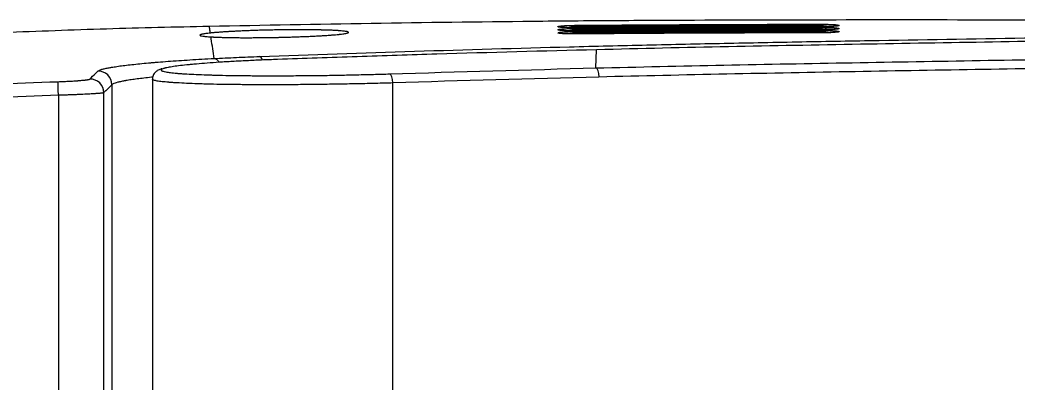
# Model space of a CAD drawing. Header units: millimetres. Extents: x -33000 to 294000, y 0 to 42408.
# Drawn here: x 19349 to 19459, y 17264.3 to 17304.4 of the extents above; entities that cross this region are included whole.
import ezdxf

# ---------------------------------------------------------------- set-up
doc = ezdxf.new("R2010")
doc.units = ezdxf.units.MM
doc.header["$LTSCALE"] = 50
doc.layers.add('arch', color=8, linetype='Continuous')

msp = doc.modelspace()

# ---------------------------------------------------------------- linework, layer by layer
at = {"layer": 'arch', "linetype": 'Continuous'}
for p, q in [((19412.51, 17299.07), (19412.58, 17301.08)), ((19363.59, 17297.84), (19363.59, 17262.13)), ((19358.23, 17261.7), (19358.23, 17296.35)), ((19359.13, 17297.23), (19359.13, 17262.58))]:
    msp.add_line(p, q, dxfattribs=at)
for centre, major_axis, ratio, start_param, end_param in [((19410.31, 17303.28), (-0.004, 0.5), 0.00722, 5.410489, 6.233224), ((19410.31, 17302.94), (-0.004, 0.5), 0.007221, 5.410489, 6.233224), ((19410.31, 17302.6), (-0.004, 0.5), 0.007222, 5.410489, 6.233224), ((19437.31, 17303.4), (-0.001, 0.5), 0.000961, 5.41052, 6.23323), ((19437.31, 17303.06), (-0.001, 0.5), 0.000959, 5.41052, 6.23323), ((19437.31, 17302.72), (-0.001, 0.5), 0.000956, 5.41052, 6.23323), ((19375.46, 17298.84), (-0.05, 1.5), 0.325788, 5.548218, 6.230342), ((19357.63, 17297.23), (-1.05, 1.07), 0.997304, 3.935721, 5.534739), ((19412.52, 17298.07), (-0.025, 1), 0.32589, 4.704201, 6.230337), ((19353.24, 17296.06), (-0.05, 1.5), 0.00001, 4.712414, 6.233299), ((19356.74, 17296.35), (-1.05, 1.07), 0.997302, 3.935293, 5.53518), ((19389.79, 17297.42), (-0.032, 0.999), 0.32583, 4.701943, 6.230343)]:
    msp.add_ellipse(centre, major_axis=major_axis, ratio=ratio, start_param=start_param, end_param=end_param, dxfattribs=at)
for points, knots in [([(19512.56, 17304.13), (19509.59, 17304.14), (19506.62, 17304.16), (19500.67, 17304.2), (19497.7, 17304.21), (19488.78, 17304.26), (19482.84, 17304.29), (19473.92, 17304.32), (19470.94, 17304.33), (19465, 17304.35), (19456.08, 17304.36), (19447.16, 17304.37), (19435.27, 17304.36), (19429.33, 17304.35), (19420.41, 17304.31), (19417.44, 17304.3), (19411.49, 17304.26), (19408.52, 17304.23), (19399.6, 17304.14), (19393.66, 17304.07), (19381.77, 17303.88), (19375.83, 17303.77), (19369.88, 17303.65)], [0, 0, 0, 0, 0.0625, 0.0625, 0.125, 0.125, 0.25, 0.25, 0.3125, 0.3125, 0.375, 0.5, 0.5, 0.625, 0.625, 0.6875, 0.6875, 0.75, 0.75, 0.875, 0.875, 1, 1, 1, 1]), ([(19369.88, 17303.65), (19366.1, 17303.57), (19362.32, 17303.48), (19356.64, 17303.31), (19354.75, 17303.24), (19350.97, 17303.11), (19349.08, 17303.04), (19345.3, 17302.88), (19343.41, 17302.79), (19339.63, 17302.61), (19335.86, 17302.41), (19332.08, 17302.17), (19328.3, 17301.92), (19326.42, 17301.79), (19324.53, 17301.64)], [0, 0, 0, 0, 0.25, 0.25, 0.375, 0.375, 0.5, 0.5, 0.625, 0.625, 0.75, 0.875, 0.875, 1, 1, 1, 1]), ([(19369.99, 17302.92), (19369.8, 17302.9), (19369.63, 17302.88), (19369.34, 17302.84), (19369.22, 17302.82), (19369.1, 17302.8), (19369.07, 17302.79), (19369.03, 17302.78), (19369.01, 17302.78), (19368.96, 17302.76), (19368.92, 17302.75), (19368.85, 17302.72), (19368.83, 17302.71), (19368.83, 17302.68), (19368.84, 17302.68), (19368.84, 17302.67), (19368.85, 17302.66), (19368.87, 17302.65), (19368.89, 17302.64), (19368.97, 17302.62), (19369.05, 17302.6), (19369.2, 17302.58), (19369.26, 17302.57), (19369.35, 17302.56), (19369.4, 17302.55), (19369.46, 17302.55), (19369.49, 17302.54), (19369.51, 17302.54), (19369.68, 17302.52), (19369.86, 17302.51), (19370.05, 17302.5)], [0, 0, 0, 0, 0.125, 0.125, 0.25, 0.25, 0.28125, 0.28125, 0.3125, 0.3125, 0.375, 0.375, 0.5, 0.5, 0.53125, 0.53125, 0.5625, 0.5625, 0.625, 0.625, 0.75, 0.75, 0.8125, 0.8125, 0.84375, 0.859375, 0.859375, 0.875, 0.875, 1, 1, 1, 1]), ([(19370.05, 17302.5), (19370.11, 17302.5), (19370.2, 17302.49), (19370.3, 17302.49), (19370.36, 17302.48), (19370.39, 17302.48), (19370.56, 17302.47), (19370.7, 17302.47), (19370.99, 17302.46), (19371.29, 17302.45), (19371.62, 17302.44), (19371.96, 17302.43), (19372.14, 17302.43), (19372.37, 17302.43), (19372.41, 17302.42), (19372.51, 17302.42), (19372.65, 17302.42), (19372.79, 17302.42), (19373.08, 17302.42), (19373.47, 17302.41), (19373.87, 17302.41), (19374.28, 17302.41), (19374.49, 17302.41), (19374.82, 17302.42), (19374.92, 17302.42), (19375.14, 17302.42), (19375.25, 17302.42), (19375.57, 17302.42), (19376.01, 17302.43), (19376.67, 17302.44), (19377.11, 17302.44), (19377.39, 17302.45), (19377.45, 17302.45), (19377.56, 17302.45), (19377.62, 17302.46), (19377.78, 17302.46), (19377.89, 17302.46), (19378.23, 17302.47), (19378.66, 17302.48), (19379.31, 17302.5), (19379.73, 17302.52), (19380.04, 17302.53), (19380.14, 17302.53), (19380.3, 17302.54), (19380.35, 17302.54), (19380.45, 17302.54), (19380.7, 17302.55), (19381.14, 17302.57), (19381.7, 17302.6), (19382.06, 17302.62), (19382.31, 17302.64), (19382.4, 17302.64), (19382.52, 17302.65), (19382.56, 17302.65), (19382.65, 17302.66), (19382.85, 17302.67), (19383.19, 17302.69), (19383.61, 17302.73), (19383.86, 17302.75), (19384.04, 17302.76), (19384.12, 17302.77), (19384.2, 17302.78), (19384.26, 17302.79), (19384.28, 17302.79), (19384.41, 17302.81), (19384.51, 17302.82), (19384.68, 17302.84), (19384.83, 17302.86), (19384.95, 17302.89), (19385.06, 17302.91), (19385.1, 17302.92), (19385.14, 17302.94), (19385.15, 17302.94), (19385.17, 17302.94), (19385.19, 17302.95), (19385.2, 17302.96), (19385.23, 17302.98), (19385.24, 17303), (19385.22, 17303.02), (19385.18, 17303.04), (19385.15, 17303.05), (19385.11, 17303.07), (19385.1, 17303.07), (19385.07, 17303.08), (19385.04, 17303.08), (19385, 17303.09), (19384.92, 17303.11), (19384.79, 17303.12), (19384.55, 17303.15), (19384.36, 17303.17), (19384.23, 17303.18), (19384.2, 17303.18), (19384.14, 17303.18), (19384.12, 17303.19), (19384.03, 17303.19), (19383.97, 17303.2), (19383.79, 17303.21), (19383.54, 17303.22), (19383.11, 17303.24), (19382.8, 17303.25), (19382.56, 17303.26), (19382.47, 17303.26), (19382.35, 17303.26), (19382.3, 17303.26), (19382.22, 17303.26), (19382, 17303.27), (19381.6, 17303.28), (19381.03, 17303.28), (19380.64, 17303.29), (19380.33, 17303.29), (19380.23, 17303.29), (19380.08, 17303.29), (19380.02, 17303.29), (19379.92, 17303.29), (19379.87, 17303.29), (19379.61, 17303.29), (19379.39, 17303.29), (19378.97, 17303.29), (19378.54, 17303.29), (19378.1, 17303.28), (19377.77, 17303.28), (19377.6, 17303.27), (19377.43, 17303.27), (19377.32, 17303.27), (19377.27, 17303.27), (19376.99, 17303.26), (19376.76, 17303.26), (19376.32, 17303.25), (19375.88, 17303.24), (19375.45, 17303.23), (19375.12, 17303.22), (19375.02, 17303.21), (19374.8, 17303.21), (19374.69, 17303.2), (19374.37, 17303.19), (19374.16, 17303.18), (19373.75, 17303.17), (19373.35, 17303.15), (19372.96, 17303.13), (19372.59, 17303.11), (19372.4, 17303.1), (19372.18, 17303.09), (19372.13, 17303.09), (19372.04, 17303.08), (19371.91, 17303.07), (19371.78, 17303.07), (19371.53, 17303.05), (19371.2, 17303.03), (19370.76, 17302.99), (19370.49, 17302.97), (19370.32, 17302.96), (19370.29, 17302.95), (19370.23, 17302.95), (19370.2, 17302.94), (19370.11, 17302.94), (19370.05, 17302.93), (19369.99, 17302.92)], [0, 0, 0, 0, 0.007813, 0.011719, 0.011719, 0.015625, 0.015625, 0.03125, 0.03125, 0.046875, 0.0625, 0.0625, 0.078125, 0.078125, 0.082031, 0.082031, 0.085938, 0.09375, 0.09375, 0.109375, 0.125, 0.125, 0.140625, 0.140625, 0.148438, 0.148438, 0.15625, 0.15625, 0.171875, 0.1875, 0.203125, 0.203125, 0.207031, 0.207031, 0.210938, 0.210938, 0.21875, 0.21875, 0.234375, 0.25, 0.265625, 0.265625, 0.273438, 0.273438, 0.277344, 0.277344, 0.28125, 0.296875, 0.3125, 0.328125, 0.328125, 0.335938, 0.335938, 0.339844, 0.339844, 0.34375, 0.359375, 0.375, 0.390625, 0.390625, 0.398438, 0.402344, 0.402344, 0.40625, 0.40625, 0.421875, 0.421875, 0.4375, 0.453125, 0.453125, 0.46875, 0.46875, 0.472656, 0.472656, 0.476563, 0.484375, 0.484375, 0.5, 0.515625, 0.515625, 0.53125, 0.53125, 0.535156, 0.535156, 0.539063, 0.546875, 0.546875, 0.5625, 0.578125, 0.59375, 0.59375, 0.597656, 0.597656, 0.601563, 0.601563, 0.609375, 0.609375, 0.625, 0.640625, 0.65625, 0.65625, 0.664063, 0.664063, 0.667969, 0.667969, 0.671875, 0.6875, 0.703125, 0.71875, 0.71875, 0.726563, 0.726563, 0.730469, 0.730469, 0.734375, 0.734375, 0.75, 0.75, 0.765625, 0.78125, 0.78125, 0.789063, 0.792969, 0.792969, 0.796875, 0.796875, 0.8125, 0.8125, 0.828125, 0.84375, 0.84375, 0.851563, 0.851563, 0.859375, 0.859375, 0.875, 0.875, 0.890625, 0.90625, 0.90625, 0.921875, 0.921875, 0.925781, 0.925781, 0.929688, 0.9375, 0.9375, 0.953125, 0.96875, 0.984375, 0.984375, 0.988281, 0.988281, 0.992187, 0.992187, 1, 1, 1, 1]), ([(19375.43, 17300.34), (19386.81, 17300.75), (19398.19, 17301.11), (19412.43, 17301.48), (19415.27, 17301.55), (19420.97, 17301.68), (19426.66, 17301.8), (19432.35, 17301.91), (19438.05, 17302.02), (19440.89, 17302.07), (19449.43, 17302.22), (19455.13, 17302.31), (19466.51, 17302.49), (19472.21, 17302.57), (19483.6, 17302.73), (19489.29, 17302.8), (19497.83, 17302.9), (19500.68, 17302.93), (19506.37, 17302.99), (19509.22, 17303.02), (19512.07, 17303.05)], [0, 0, 0, 0, 0.25, 0.25, 0.3125, 0.3125, 0.375, 0.4375, 0.4375, 0.5, 0.5, 0.625, 0.625, 0.75, 0.75, 0.875, 0.875, 0.9375, 0.9375, 1, 1, 1, 1]), ([(19410.31, 17303.51), (19410.23, 17303.5), (19410.15, 17303.5), (19410, 17303.5), (19409.92, 17303.5), (19409.83, 17303.51), (19409.81, 17303.51), (19409.77, 17303.51), (19409.76, 17303.51), (19409.7, 17303.51), (19409.66, 17303.51), (19409.56, 17303.51), (19409.49, 17303.51), (19409.39, 17303.51), (19409.36, 17303.51), (19409.32, 17303.51), (19409.3, 17303.52), (19409.27, 17303.52), (19409.25, 17303.52), (19409.18, 17303.52), (19409.12, 17303.52), (19409.02, 17303.53), (19408.97, 17303.53), (19408.9, 17303.53), (19408.87, 17303.53), (19408.83, 17303.54), (19408.81, 17303.54), (19408.75, 17303.54), (19408.71, 17303.55), (19408.64, 17303.55), (19408.6, 17303.56), (19408.51, 17303.56), (19408.46, 17303.57), (19408.41, 17303.58), (19408.4, 17303.58), (19408.39, 17303.59), (19408.38, 17303.59), (19408.36, 17303.59), (19408.35, 17303.6), (19408.32, 17303.61), (19408.31, 17303.62), (19408.31, 17303.63), (19408.31, 17303.63), (19408.31, 17303.63), (19408.32, 17303.64), (19408.33, 17303.64), (19408.36, 17303.66), (19408.39, 17303.66), (19408.45, 17303.67), (19408.47, 17303.68), (19408.51, 17303.68), (19408.52, 17303.69), (19408.55, 17303.69), (19408.56, 17303.69), (19408.64, 17303.7), (19408.71, 17303.71), (19408.83, 17303.72), (19408.88, 17303.72), (19408.95, 17303.73), (19408.97, 17303.73), (19409.02, 17303.73), (19409.05, 17303.74), (19409.13, 17303.74), (19409.18, 17303.74), (19409.3, 17303.75), (19409.36, 17303.75), (19409.46, 17303.76), (19409.49, 17303.76), (19409.56, 17303.76), (19409.6, 17303.76), (19409.7, 17303.77), (19409.77, 17303.77), (19409.88, 17303.77), (19409.92, 17303.77), (19409.98, 17303.77), (19410, 17303.77), (19410.03, 17303.77), (19410.05, 17303.77), (19410.15, 17303.78), (19410.23, 17303.78), (19410.31, 17303.78)], [0, 0, 0, 0, 0.03125, 0.03125, 0.0625, 0.0625, 0.070313, 0.070313, 0.078125, 0.078125, 0.09375, 0.09375, 0.125, 0.125, 0.140625, 0.140625, 0.148438, 0.148438, 0.15625, 0.15625, 0.1875, 0.1875, 0.21875, 0.21875, 0.234375, 0.234375, 0.25, 0.25, 0.28125, 0.28125, 0.3125, 0.3125, 0.375, 0.375, 0.390625, 0.390625, 0.40625, 0.40625, 0.4375, 0.4375, 0.5, 0.5, 0.515625, 0.515625, 0.53125, 0.5625, 0.5625, 0.625, 0.625, 0.65625, 0.65625, 0.671875, 0.671875, 0.6875, 0.6875, 0.75, 0.75, 0.78125, 0.78125, 0.796875, 0.796875, 0.8125, 0.8125, 0.84375, 0.84375, 0.875, 0.875, 0.890625, 0.890625, 0.90625, 0.90625, 0.9375, 0.9375, 0.953125, 0.953125, 0.960937, 0.960937, 0.96875, 0.96875, 1, 1, 1, 1]), ([(19410.31, 17303.16), (19410.23, 17303.16), (19410.15, 17303.16), (19410, 17303.16), (19409.92, 17303.16), (19409.83, 17303.16), (19409.81, 17303.16), (19409.77, 17303.16), (19409.76, 17303.17), (19409.7, 17303.17), (19409.66, 17303.17), (19409.56, 17303.17), (19409.49, 17303.17), (19409.39, 17303.17), (19409.36, 17303.17), (19409.32, 17303.17), (19409.3, 17303.17), (19409.27, 17303.18), (19409.25, 17303.18), (19409.18, 17303.18), (19409.12, 17303.18), (19409.02, 17303.19), (19408.97, 17303.19), (19408.9, 17303.19), (19408.87, 17303.19), (19408.83, 17303.2), (19408.81, 17303.2), (19408.75, 17303.2), (19408.71, 17303.2), (19408.64, 17303.21), (19408.6, 17303.21), (19408.51, 17303.22), (19408.46, 17303.23), (19408.41, 17303.24), (19408.4, 17303.24), (19408.39, 17303.25), (19408.38, 17303.25), (19408.36, 17303.25), (19408.35, 17303.26), (19408.32, 17303.27), (19408.31, 17303.28), (19408.31, 17303.29), (19408.31, 17303.29), (19408.31, 17303.29), (19408.32, 17303.3), (19408.33, 17303.3), (19408.36, 17303.31), (19408.39, 17303.32), (19408.45, 17303.33), (19408.47, 17303.34), (19408.51, 17303.34), (19408.52, 17303.35), (19408.55, 17303.35), (19408.56, 17303.35), (19408.64, 17303.36), (19408.71, 17303.37), (19408.83, 17303.38), (19408.88, 17303.38), (19408.95, 17303.39), (19408.97, 17303.39), (19409.02, 17303.39), (19409.05, 17303.4), (19409.13, 17303.4), (19409.18, 17303.4), (19409.3, 17303.41), (19409.36, 17303.41), (19409.46, 17303.42), (19409.49, 17303.42), (19409.56, 17303.42), (19409.6, 17303.42), (19409.7, 17303.43), (19409.77, 17303.43), (19409.88, 17303.43), (19409.92, 17303.43), (19409.98, 17303.43), (19410, 17303.43), (19410.03, 17303.43), (19410.05, 17303.43), (19410.15, 17303.44), (19410.23, 17303.44), (19410.31, 17303.44)], [0, 0, 0, 0, 0.03125, 0.03125, 0.0625, 0.0625, 0.070313, 0.070313, 0.078125, 0.078125, 0.09375, 0.09375, 0.125, 0.125, 0.140625, 0.140625, 0.148438, 0.148438, 0.15625, 0.15625, 0.1875, 0.1875, 0.21875, 0.21875, 0.234375, 0.234375, 0.25, 0.25, 0.28125, 0.28125, 0.3125, 0.3125, 0.375, 0.375, 0.390625, 0.390625, 0.40625, 0.40625, 0.4375, 0.4375, 0.5, 0.5, 0.515625, 0.515625, 0.53125, 0.5625, 0.5625, 0.625, 0.625, 0.65625, 0.65625, 0.671875, 0.671875, 0.6875, 0.6875, 0.75, 0.75, 0.78125, 0.78125, 0.796875, 0.796875, 0.8125, 0.8125, 0.84375, 0.84375, 0.875, 0.875, 0.890625, 0.890625, 0.90625, 0.90625, 0.9375, 0.9375, 0.953125, 0.953125, 0.960937, 0.960937, 0.96875, 0.96875, 1, 1, 1, 1]), ([(19410.31, 17302.82), (19410.23, 17302.82), (19410.15, 17302.82), (19410, 17302.82), (19409.92, 17302.82), (19409.83, 17302.82), (19409.81, 17302.82), (19409.77, 17302.82), (19409.76, 17302.82), (19409.7, 17302.83), (19409.66, 17302.83), (19409.56, 17302.83), (19409.49, 17302.83), (19409.39, 17302.83), (19409.36, 17302.83), (19409.32, 17302.83), (19409.3, 17302.83), (19409.27, 17302.83), (19409.25, 17302.84), (19409.18, 17302.84), (19409.12, 17302.84), (19409.02, 17302.84), (19408.97, 17302.85), (19408.9, 17302.85), (19408.87, 17302.85), (19408.83, 17302.86), (19408.81, 17302.86), (19408.75, 17302.86), (19408.71, 17302.86), (19408.64, 17302.87), (19408.6, 17302.87), (19408.51, 17302.88), (19408.46, 17302.89), (19408.41, 17302.9), (19408.4, 17302.9), (19408.39, 17302.9), (19408.38, 17302.91), (19408.36, 17302.91), (19408.35, 17302.92), (19408.32, 17302.93), (19408.31, 17302.93), (19408.31, 17302.94), (19408.31, 17302.95), (19408.31, 17302.95), (19408.32, 17302.96), (19408.33, 17302.96), (19408.36, 17302.97), (19408.39, 17302.98), (19408.45, 17302.99), (19408.47, 17303), (19408.51, 17303), (19408.52, 17303.01), (19408.55, 17303.01), (19408.56, 17303.01), (19408.64, 17303.02), (19408.71, 17303.03), (19408.83, 17303.04), (19408.88, 17303.04), (19408.95, 17303.05), (19408.97, 17303.05), (19409.02, 17303.05), (19409.05, 17303.05), (19409.13, 17303.06), (19409.18, 17303.06), (19409.3, 17303.07), (19409.36, 17303.07), (19409.46, 17303.08), (19409.49, 17303.08), (19409.56, 17303.08), (19409.6, 17303.08), (19409.7, 17303.08), (19409.77, 17303.09), (19409.88, 17303.09), (19409.92, 17303.09), (19409.98, 17303.09), (19410, 17303.09), (19410.03, 17303.09), (19410.05, 17303.09), (19410.15, 17303.09), (19410.23, 17303.1), (19410.31, 17303.1)], [0, 0, 0, 0, 0.03125, 0.03125, 0.0625, 0.0625, 0.070313, 0.070313, 0.078125, 0.078125, 0.09375, 0.09375, 0.125, 0.125, 0.140625, 0.140625, 0.148438, 0.148438, 0.15625, 0.15625, 0.1875, 0.1875, 0.21875, 0.21875, 0.234375, 0.234375, 0.25, 0.25, 0.28125, 0.28125, 0.3125, 0.3125, 0.375, 0.375, 0.390625, 0.390625, 0.40625, 0.40625, 0.4375, 0.4375, 0.5, 0.5, 0.515625, 0.515625, 0.53125, 0.5625, 0.5625, 0.625, 0.625, 0.65625, 0.65625, 0.671875, 0.671875, 0.6875, 0.6875, 0.75, 0.75, 0.78125, 0.78125, 0.796875, 0.796875, 0.8125, 0.8125, 0.84375, 0.84375, 0.875, 0.875, 0.890625, 0.890625, 0.90625, 0.90625, 0.9375, 0.9375, 0.953125, 0.953125, 0.960938, 0.960938, 0.96875, 0.96875, 1, 1, 1, 1]), ([(19410.31, 17303.51), (19410.28, 17303.51), (19410.07, 17303.5), (19409.68, 17303.51), (19409.18, 17303.52), (19408.77, 17303.54), (19408.55, 17303.56), (19408.5, 17303.58), (19408.5, 17303.58)], [0, 0, 0, 0, 0.028653, 0.211251, 0.398903, 0.619265, 0.875039, 1, 1, 1, 1]), ([(19410.31, 17303.17), (19410.28, 17303.17), (19410.07, 17303.16), (19409.68, 17303.17), (19409.18, 17303.18), (19408.77, 17303.2), (19408.55, 17303.22), (19408.5, 17303.23), (19408.5, 17303.23)], [0, 0, 0, 0, 0.028653, 0.211249, 0.3989, 0.619258, 0.87503, 1, 1, 1, 1]), ([(19410.31, 17303.6), (19410.25, 17303.6), (19410.18, 17303.6), (19410.09, 17303.59), (19410.06, 17303.59), (19409.99, 17303.59), (19409.96, 17303.58), (19409.87, 17303.58), (19409.82, 17303.57), (19409.75, 17303.56), (19409.74, 17303.56), (19409.71, 17303.55), (19409.7, 17303.55), (19409.66, 17303.55), (19409.63, 17303.54), (19409.57, 17303.53), (19409.52, 17303.52), (19409.49, 17303.51)], [0, 0, 0, 0, 0.205276, 0.205276, 0.307913, 0.307913, 0.410551, 0.410551, 0.615827, 0.615827, 0.667146, 0.667146, 0.718465, 0.718465, 0.821103, 0.821103, 1, 1, 1, 1]), ([(19410.31, 17303.26), (19410.25, 17303.26), (19410.18, 17303.26), (19410.09, 17303.25), (19410.06, 17303.25), (19409.99, 17303.25), (19409.96, 17303.24), (19409.87, 17303.23), (19409.82, 17303.23), (19409.75, 17303.22), (19409.74, 17303.22), (19409.71, 17303.21), (19409.7, 17303.21), (19409.66, 17303.21), (19409.63, 17303.2), (19409.57, 17303.19), (19409.52, 17303.18), (19409.49, 17303.17)], [0, 0, 0, 0, 0.205276, 0.205276, 0.307914, 0.307914, 0.410552, 0.410552, 0.615828, 0.615828, 0.667147, 0.667147, 0.718466, 0.718466, 0.821104, 0.821104, 1, 1, 1, 1]), ([(19410.31, 17302.92), (19410.25, 17302.92), (19410.18, 17302.92), (19410.09, 17302.91), (19410.06, 17302.91), (19409.99, 17302.9), (19409.96, 17302.9), (19409.87, 17302.89), (19409.82, 17302.89), (19409.75, 17302.88), (19409.74, 17302.88), (19409.71, 17302.87), (19409.7, 17302.87), (19409.66, 17302.87), (19409.63, 17302.86), (19409.57, 17302.85), (19409.52, 17302.84), (19409.49, 17302.83)], [0, 0, 0, 0, 0.205276, 0.205276, 0.307913, 0.307913, 0.410551, 0.410551, 0.615827, 0.615827, 0.667145, 0.667145, 0.718464, 0.718464, 0.821102, 0.821102, 1, 1, 1, 1]), ([(19410.31, 17303.78), (19412.56, 17303.8), (19414.81, 17303.81), (19419.31, 17303.84), (19421.56, 17303.85), (19428.31, 17303.88), (19432.81, 17303.89), (19437.31, 17303.9)], [0, 0, 0, 0, 0.25, 0.25, 0.5, 0.5, 1, 1, 1, 1]), ([(19437.31, 17303.72), (19432.81, 17303.71), (19426.06, 17303.7), (19419.31, 17303.66), (19414.81, 17303.64), (19412.56, 17303.62), (19410.31, 17303.6)], [0, 0, 0, 0, 0.5, 0.75, 0.75, 1, 1, 1, 1]), ([(19437.31, 17303.63), (19432.81, 17303.62), (19428.31, 17303.61), (19421.56, 17303.58), (19419.31, 17303.57), (19414.81, 17303.54), (19412.56, 17303.52), (19410.31, 17303.51)], [0, 0, 0, 0, 0.5, 0.5, 0.75, 0.75, 1, 1, 1, 1]), ([(19410.31, 17303.44), (19412.56, 17303.46), (19414.81, 17303.47), (19419.31, 17303.5), (19421.56, 17303.51), (19428.31, 17303.54), (19432.81, 17303.55), (19437.31, 17303.56)], [0, 0, 0, 0, 0.25, 0.25, 0.5, 0.5, 1, 1, 1, 1]), ([(19437.31, 17303.38), (19432.81, 17303.37), (19426.06, 17303.36), (19419.31, 17303.32), (19414.81, 17303.3), (19412.56, 17303.28), (19410.31, 17303.26)], [0, 0, 0, 0, 0.5, 0.75, 0.75, 1, 1, 1, 1]), ([(19437.31, 17303.28), (19432.81, 17303.28), (19428.31, 17303.27), (19421.56, 17303.24), (19419.31, 17303.23), (19414.81, 17303.2), (19412.56, 17303.18), (19410.31, 17303.16)], [0, 0, 0, 0, 0.5, 0.5, 0.75, 0.75, 1, 1, 1, 1]), ([(19410.31, 17303.1), (19412.56, 17303.12), (19414.81, 17303.13), (19419.31, 17303.16), (19421.56, 17303.17), (19428.31, 17303.2), (19432.81, 17303.21), (19437.31, 17303.22)], [0, 0, 0, 0, 0.25, 0.25, 0.5, 0.5, 1, 1, 1, 1]), ([(19437.31, 17303.04), (19432.81, 17303.03), (19426.06, 17303.02), (19419.31, 17302.98), (19414.81, 17302.95), (19412.56, 17302.94), (19410.31, 17302.92)], [0, 0, 0, 0, 0.5, 0.75, 0.75, 1, 1, 1, 1]), ([(19437.31, 17302.94), (19432.81, 17302.94), (19428.31, 17302.93), (19421.56, 17302.9), (19419.31, 17302.89), (19414.81, 17302.86), (19412.56, 17302.84), (19410.31, 17302.82)], [0, 0, 0, 0, 0.5, 0.5, 0.75, 0.75, 1, 1, 1, 1]), ([(19439.12, 17303.71), (19439.12, 17303.71), (19439.12, 17303.71), (19439.05, 17303.7), (19438.83, 17303.67), (19438.4, 17303.65), (19437.87, 17303.63), (19437.44, 17303.62), (19437.21, 17303.63), (19437.16, 17303.63)], [0, 0, 0, 0, 0.017674, 0.141331, 0.361877, 0.589204, 0.781758, 0.94776, 1, 1, 1, 1]), ([(19439.12, 17303.37), (19439.12, 17303.37), (19439.12, 17303.37), (19439.05, 17303.36), (19438.83, 17303.33), (19438.4, 17303.31), (19437.87, 17303.29), (19437.44, 17303.28), (19437.21, 17303.29), (19437.16, 17303.29)], [0, 0, 0, 0, 0.017247, 0.140957, 0.3616, 0.589026, 0.781663, 0.947737, 1, 1, 1, 1]), ([(19439.12, 17303.03), (19439.12, 17303.03), (19439.12, 17303.03), (19439.05, 17303.02), (19438.83, 17302.99), (19438.4, 17302.97), (19437.87, 17302.95), (19437.44, 17302.94), (19437.21, 17302.95), (19437.16, 17302.95)], [0, 0, 0, 0, 0.017518, 0.141195, 0.361776, 0.589139, 0.781723, 0.947752, 1, 1, 1, 1]), ([(19437.31, 17303.9), (19437.39, 17303.9), (19437.47, 17303.9), (19437.62, 17303.9), (19437.7, 17303.9), (19437.79, 17303.89), (19437.81, 17303.89), (19437.85, 17303.89), (19437.86, 17303.89), (19437.92, 17303.89), (19437.95, 17303.89), (19438.06, 17303.89), (19438.13, 17303.89), (19438.22, 17303.88), (19438.26, 17303.88), (19438.3, 17303.88), (19438.32, 17303.88), (19438.35, 17303.88), (19438.36, 17303.88), (19438.44, 17303.88), (19438.49, 17303.87), (19438.6, 17303.87), (19438.65, 17303.86), (19438.72, 17303.86), (19438.75, 17303.86), (19438.79, 17303.86), (19438.81, 17303.85), (19438.82, 17303.85), (19438.87, 17303.85), (19438.91, 17303.85), (19438.98, 17303.84), (19439.01, 17303.84), (19439.1, 17303.82), (19439.15, 17303.82), (19439.2, 17303.81), (19439.21, 17303.81), (19439.23, 17303.8), (19439.24, 17303.8), (19439.26, 17303.79), (19439.27, 17303.79), (19439.3, 17303.78), (19439.31, 17303.77), (19439.31, 17303.76), (19439.31, 17303.76), (19439.31, 17303.76), (19439.31, 17303.75), (19439.3, 17303.75), (19439.29, 17303.74), (19439.26, 17303.73), (19439.23, 17303.73), (19439.18, 17303.71), (19439.15, 17303.71), (19439.12, 17303.7), (19439.1, 17303.7), (19439.07, 17303.7), (19439.06, 17303.7), (19438.98, 17303.69), (19438.91, 17303.68), (19438.79, 17303.67), (19438.75, 17303.67), (19438.67, 17303.66), (19438.65, 17303.66), (19438.6, 17303.66), (19438.57, 17303.66), (19438.49, 17303.65), (19438.44, 17303.65), (19438.32, 17303.65), (19438.26, 17303.64), (19438.18, 17303.64), (19438.16, 17303.64), (19438.13, 17303.64), (19438.11, 17303.64), (19438.06, 17303.64), (19438.03, 17303.64), (19437.92, 17303.63), (19437.85, 17303.63), (19437.74, 17303.63), (19437.7, 17303.63), (19437.64, 17303.63), (19437.62, 17303.63), (19437.59, 17303.63), (19437.57, 17303.63), (19437.47, 17303.63), (19437.39, 17303.63), (19437.31, 17303.63)], [0, 0, 0, 0, 0.03125, 0.03125, 0.0625, 0.0625, 0.070313, 0.070313, 0.078125, 0.078125, 0.09375, 0.09375, 0.125, 0.125, 0.140625, 0.140625, 0.148438, 0.148438, 0.15625, 0.15625, 0.1875, 0.1875, 0.21875, 0.21875, 0.234375, 0.242188, 0.242188, 0.25, 0.25, 0.28125, 0.28125, 0.3125, 0.3125, 0.375, 0.375, 0.390625, 0.390625, 0.40625, 0.40625, 0.4375, 0.4375, 0.5, 0.5, 0.515625, 0.515625, 0.53125, 0.53125, 0.5625, 0.5625, 0.625, 0.625, 0.65625, 0.65625, 0.671875, 0.671875, 0.6875, 0.6875, 0.75, 0.75, 0.78125, 0.78125, 0.796875, 0.796875, 0.8125, 0.8125, 0.84375, 0.84375, 0.875, 0.875, 0.882813, 0.882813, 0.890625, 0.890625, 0.90625, 0.90625, 0.9375, 0.9375, 0.953125, 0.953125, 0.960938, 0.960938, 0.96875, 0.96875, 1, 1, 1, 1]), ([(19438.15, 17303.64), (19438.13, 17303.65), (19438.11, 17303.65), (19438.07, 17303.66), (19438.04, 17303.66), (19437.97, 17303.67), (19437.92, 17303.68), (19437.84, 17303.69), (19437.81, 17303.7), (19437.77, 17303.7), (19437.75, 17303.7), (19437.72, 17303.7), (19437.71, 17303.7), (19437.63, 17303.71), (19437.57, 17303.71), (19437.47, 17303.72), (19437.44, 17303.72), (19437.39, 17303.72), (19437.38, 17303.72), (19437.35, 17303.72), (19437.33, 17303.72), (19437.31, 17303.72)], [0, 0, 0, 0, 0.088793, 0.088793, 0.190038, 0.190038, 0.392529, 0.392529, 0.493774, 0.493774, 0.544396, 0.544396, 0.595019, 0.595019, 0.79751, 0.79751, 0.898755, 0.898755, 0.949377, 0.949377, 1, 1, 1, 1]), ([(19437.31, 17303.56), (19437.39, 17303.56), (19437.47, 17303.56), (19437.62, 17303.56), (19437.7, 17303.56), (19437.79, 17303.55), (19437.81, 17303.55), (19437.85, 17303.55), (19437.86, 17303.55), (19437.92, 17303.55), (19437.95, 17303.55), (19438.06, 17303.55), (19438.13, 17303.55), (19438.22, 17303.54), (19438.26, 17303.54), (19438.3, 17303.54), (19438.32, 17303.54), (19438.35, 17303.54), (19438.36, 17303.54), (19438.44, 17303.54), (19438.49, 17303.53), (19438.6, 17303.53), (19438.65, 17303.52), (19438.72, 17303.52), (19438.75, 17303.52), (19438.79, 17303.51), (19438.81, 17303.51), (19438.82, 17303.51), (19438.87, 17303.51), (19438.91, 17303.5), (19438.98, 17303.5), (19439.01, 17303.49), (19439.1, 17303.48), (19439.15, 17303.48), (19439.2, 17303.47), (19439.21, 17303.47), (19439.23, 17303.46), (19439.24, 17303.46), (19439.26, 17303.45), (19439.27, 17303.45), (19439.3, 17303.44), (19439.31, 17303.43), (19439.31, 17303.42), (19439.31, 17303.42), (19439.31, 17303.42), (19439.31, 17303.41), (19439.3, 17303.41), (19439.29, 17303.4), (19439.26, 17303.39), (19439.23, 17303.38), (19439.18, 17303.37), (19439.15, 17303.37), (19439.12, 17303.36), (19439.1, 17303.36), (19439.07, 17303.36), (19439.06, 17303.36), (19438.98, 17303.35), (19438.91, 17303.34), (19438.79, 17303.33), (19438.75, 17303.33), (19438.67, 17303.32), (19438.65, 17303.32), (19438.6, 17303.32), (19438.57, 17303.32), (19438.49, 17303.31), (19438.44, 17303.31), (19438.32, 17303.3), (19438.26, 17303.3), (19438.18, 17303.3), (19438.16, 17303.3), (19438.13, 17303.3), (19438.11, 17303.3), (19438.06, 17303.3), (19438.03, 17303.29), (19437.92, 17303.29), (19437.85, 17303.29), (19437.74, 17303.29), (19437.7, 17303.29), (19437.64, 17303.29), (19437.62, 17303.29), (19437.59, 17303.29), (19437.57, 17303.29), (19437.47, 17303.29), (19437.39, 17303.28), (19437.31, 17303.28)], [0, 0, 0, 0, 0.03125, 0.03125, 0.0625, 0.0625, 0.070313, 0.070313, 0.078125, 0.078125, 0.09375, 0.09375, 0.125, 0.125, 0.140625, 0.140625, 0.148438, 0.148438, 0.15625, 0.15625, 0.1875, 0.1875, 0.21875, 0.21875, 0.234375, 0.242188, 0.242188, 0.25, 0.25, 0.28125, 0.28125, 0.3125, 0.3125, 0.375, 0.375, 0.390625, 0.390625, 0.40625, 0.40625, 0.4375, 0.4375, 0.5, 0.5, 0.515625, 0.515625, 0.53125, 0.53125, 0.5625, 0.5625, 0.625, 0.625, 0.65625, 0.65625, 0.671875, 0.671875, 0.6875, 0.6875, 0.75, 0.75, 0.78125, 0.78125, 0.796875, 0.796875, 0.8125, 0.8125, 0.84375, 0.84375, 0.875, 0.875, 0.882813, 0.882813, 0.890625, 0.890625, 0.90625, 0.90625, 0.9375, 0.9375, 0.953125, 0.953125, 0.960938, 0.960938, 0.96875, 0.96875, 1, 1, 1, 1]), ([(19438.15, 17303.3), (19438.13, 17303.31), (19438.11, 17303.31), (19438.07, 17303.32), (19438.04, 17303.32), (19437.97, 17303.33), (19437.92, 17303.34), (19437.84, 17303.35), (19437.81, 17303.35), (19437.77, 17303.36), (19437.75, 17303.36), (19437.72, 17303.36), (19437.71, 17303.36), (19437.63, 17303.37), (19437.57, 17303.37), (19437.47, 17303.38), (19437.44, 17303.38), (19437.39, 17303.38), (19437.38, 17303.38), (19437.35, 17303.38), (19437.33, 17303.38), (19437.31, 17303.38)], [0, 0, 0, 0, 0.088792, 0.088792, 0.190037, 0.190037, 0.392528, 0.392528, 0.493773, 0.493773, 0.544396, 0.544396, 0.595019, 0.595019, 0.797509, 0.797509, 0.898755, 0.898755, 0.949377, 0.949377, 1, 1, 1, 1]), ([(19437.31, 17303.22), (19437.39, 17303.22), (19437.47, 17303.22), (19437.62, 17303.22), (19437.7, 17303.21), (19437.79, 17303.21), (19437.81, 17303.21), (19437.85, 17303.21), (19437.86, 17303.21), (19437.92, 17303.21), (19437.95, 17303.21), (19438.06, 17303.21), (19438.13, 17303.21), (19438.22, 17303.2), (19438.26, 17303.2), (19438.3, 17303.2), (19438.32, 17303.2), (19438.35, 17303.2), (19438.36, 17303.2), (19438.44, 17303.19), (19438.49, 17303.19), (19438.6, 17303.19), (19438.65, 17303.18), (19438.72, 17303.18), (19438.75, 17303.18), (19438.79, 17303.17), (19438.81, 17303.17), (19438.82, 17303.17), (19438.87, 17303.17), (19438.91, 17303.16), (19438.98, 17303.16), (19439.01, 17303.15), (19439.1, 17303.14), (19439.15, 17303.14), (19439.2, 17303.13), (19439.21, 17303.12), (19439.23, 17303.12), (19439.24, 17303.12), (19439.26, 17303.11), (19439.27, 17303.11), (19439.3, 17303.1), (19439.31, 17303.09), (19439.31, 17303.08), (19439.31, 17303.08), (19439.31, 17303.07), (19439.31, 17303.07), (19439.3, 17303.07), (19439.29, 17303.06), (19439.26, 17303.05), (19439.23, 17303.04), (19439.18, 17303.03), (19439.15, 17303.03), (19439.12, 17303.02), (19439.1, 17303.02), (19439.07, 17303.02), (19439.06, 17303.02), (19438.98, 17303.01), (19438.91, 17303), (19438.79, 17302.99), (19438.75, 17302.99), (19438.67, 17302.98), (19438.65, 17302.98), (19438.6, 17302.98), (19438.57, 17302.98), (19438.49, 17302.97), (19438.44, 17302.97), (19438.32, 17302.96), (19438.26, 17302.96), (19438.18, 17302.96), (19438.16, 17302.96), (19438.13, 17302.96), (19438.11, 17302.96), (19438.06, 17302.95), (19438.03, 17302.95), (19437.92, 17302.95), (19437.85, 17302.95), (19437.74, 17302.95), (19437.7, 17302.95), (19437.64, 17302.95), (19437.62, 17302.95), (19437.59, 17302.95), (19437.57, 17302.95), (19437.47, 17302.94), (19437.39, 17302.94), (19437.31, 17302.94)], [0, 0, 0, 0, 0.03125, 0.03125, 0.0625, 0.0625, 0.070313, 0.070313, 0.078125, 0.078125, 0.09375, 0.09375, 0.125, 0.125, 0.140625, 0.140625, 0.148437, 0.148437, 0.15625, 0.15625, 0.1875, 0.1875, 0.21875, 0.21875, 0.234375, 0.242187, 0.242187, 0.25, 0.25, 0.28125, 0.28125, 0.3125, 0.3125, 0.375, 0.375, 0.390625, 0.390625, 0.40625, 0.40625, 0.4375, 0.4375, 0.5, 0.5, 0.515625, 0.515625, 0.53125, 0.53125, 0.5625, 0.5625, 0.625, 0.625, 0.65625, 0.65625, 0.671875, 0.671875, 0.6875, 0.6875, 0.75, 0.75, 0.78125, 0.78125, 0.796875, 0.796875, 0.8125, 0.8125, 0.84375, 0.84375, 0.875, 0.875, 0.882812, 0.882812, 0.890625, 0.890625, 0.90625, 0.90625, 0.9375, 0.9375, 0.953125, 0.953125, 0.960937, 0.960937, 0.96875, 0.96875, 1, 1, 1, 1]), ([(19438.15, 17302.96), (19438.13, 17302.97), (19438.11, 17302.97), (19438.07, 17302.98), (19438.04, 17302.98), (19437.97, 17302.99), (19437.92, 17303), (19437.84, 17303.01), (19437.81, 17303.01), (19437.77, 17303.02), (19437.75, 17303.02), (19437.72, 17303.02), (19437.71, 17303.02), (19437.63, 17303.03), (19437.57, 17303.03), (19437.47, 17303.04), (19437.44, 17303.04), (19437.39, 17303.04), (19437.38, 17303.04), (19437.35, 17303.04), (19437.33, 17303.04), (19437.31, 17303.04)], [0, 0, 0, 0, 0.088793, 0.088793, 0.190038, 0.190038, 0.392529, 0.392529, 0.493774, 0.493774, 0.544397, 0.544397, 0.595019, 0.595019, 0.79751, 0.79751, 0.898755, 0.898755, 0.949377, 0.949377, 1, 1, 1, 1]), ([(19410.31, 17302.83), (19410.28, 17302.82), (19410.07, 17302.82), (19409.68, 17302.82), (19409.18, 17302.84), (19408.77, 17302.86), (19408.55, 17302.88), (19408.5, 17302.89), (19408.5, 17302.89)], [0, 0, 0, 0, 0.028653, 0.211247, 0.398894, 0.619249, 0.875017, 1, 1, 1, 1]), ([(19529.04, 17302.78), (19527.82, 17302.78), (19526.61, 17302.77), (19524.18, 17302.76), (19522.97, 17302.75), (19519.33, 17302.73), (19516.9, 17302.7), (19513.26, 17302.67), (19512.05, 17302.65), (19509.62, 17302.63), (19508.41, 17302.62), (19504.77, 17302.58), (19502.34, 17302.55), (19495.07, 17302.47), (19490.21, 17302.41), (19480.51, 17302.29), (19475.66, 17302.22), (19465.95, 17302.08), (19461.1, 17302.01), (19451.39, 17301.85), (19446.54, 17301.77), (19431.98, 17301.51), (19422.28, 17301.33), (19412.58, 17301.08)], [0, 0, 0, 0, 0.03125, 0.03125, 0.0625, 0.0625, 0.125, 0.125, 0.15625, 0.15625, 0.1875, 0.1875, 0.25, 0.25, 0.375, 0.375, 0.5, 0.5, 0.625, 0.625, 0.75, 0.75, 1, 1, 1, 1]), ([(19412.58, 17301.08), (19406.71, 17300.94), (19400.84, 17300.77), (19392.04, 17300.51), (19389.11, 17300.41), (19383.25, 17300.22), (19380.31, 17300.12), (19377.38, 17300.01)], [0, 0, 0, 0, 0.5, 0.5, 0.75, 0.75, 1, 1, 1, 1]), ([(19412.51, 17299.07), (19421.92, 17299.31), (19431.33, 17299.49), (19445.45, 17299.74), (19450.16, 17299.82), (19459.57, 17299.98), (19464.28, 17300.05), (19473.69, 17300.19), (19478.39, 17300.25), (19487.81, 17300.37), (19492.51, 17300.43), (19501.93, 17300.53), (19506.63, 17300.58), (19513.69, 17300.64), (19516.05, 17300.66), (19520.75, 17300.69), (19523.11, 17300.71), (19525.46, 17300.71)], [0, 0, 0, 0, 0.25, 0.25, 0.375, 0.375, 0.5, 0.5, 0.625, 0.625, 0.75, 0.75, 0.875, 0.875, 0.9375, 0.9375, 1, 1, 1, 1]), ([(19357.59, 17298.73), (19357.61, 17298.75), (19357.66, 17298.78), (19357.78, 17298.84), (19357.94, 17298.9), (19358.27, 17298.99), (19358.55, 17299.05), (19358.79, 17299.09), (19358.91, 17299.12), (19359.07, 17299.14), (19359.14, 17299.16), (19359.19, 17299.16), (19359.21, 17299.17), (19359.42, 17299.2), (19359.63, 17299.23), (19360.07, 17299.3), (19360.54, 17299.36), (19361.33, 17299.45), (19362.2, 17299.54), (19362.84, 17299.6), (19363.26, 17299.64), (19363.38, 17299.65), (19363.51, 17299.66), (19363.6, 17299.67), (19363.64, 17299.67), (19363.86, 17299.69), (19364.04, 17299.71), (19364.57, 17299.75), (19365.31, 17299.81), (19366.49, 17299.89), (19367.73, 17299.97), (19368.6, 17300.02), (19369.49, 17300.07), (19369.94, 17300.1), (19370.41, 17300.12)], [0, 0, 0, 0, 0.0625, 0.0625, 0.125, 0.1875, 0.25, 0.25, 0.28125, 0.296875, 0.304688, 0.304688, 0.3125, 0.3125, 0.375, 0.375, 0.4375, 0.5, 0.5625, 0.625, 0.625, 0.640625, 0.648438, 0.648438, 0.65625, 0.65625, 0.6875, 0.6875, 0.75, 0.8125, 0.875, 0.9375, 0.9375, 1, 1, 1, 1]), ([(19377.38, 17300.01), (19376.79, 17299.99), (19376.21, 17299.97), (19375.08, 17299.92), (19374.53, 17299.89), (19373.46, 17299.84), (19372.94, 17299.82), (19372.31, 17299.78), (19372.12, 17299.77), (19371.94, 17299.76), (19371.81, 17299.75), (19371.75, 17299.75), (19371.45, 17299.73), (19371.21, 17299.71), (19370.51, 17299.67), (19370.07, 17299.64), (19369.22, 17299.57), (19368.83, 17299.54), (19368.26, 17299.49), (19368.08, 17299.47), (19367.81, 17299.45), (19367.73, 17299.44), (19367.56, 17299.42), (19367.47, 17299.42), (19367.06, 17299.37), (19366.76, 17299.34), (19366.22, 17299.27), (19365.98, 17299.24), (19365.54, 17299.17), (19365.36, 17299.13), (19365.16, 17299.09), (19365.12, 17299.08), (19365.07, 17299.07), (19365.05, 17299.07), (19365.01, 17299.06), (19364.96, 17299.04), (19364.92, 17299.03), (19364.89, 17299.02)], [0, 0, 0, 0, 0.093041, 0.093041, 0.186081, 0.186081, 0.279122, 0.279122, 0.302382, 0.314012, 0.314012, 0.325642, 0.325642, 0.372162, 0.372162, 0.465203, 0.465203, 0.558243, 0.558243, 0.604764, 0.604764, 0.628024, 0.628024, 0.651284, 0.651284, 0.744324, 0.744324, 0.837365, 0.837365, 0.930405, 0.930405, 0.953666, 0.953666, 0.965296, 0.965296, 0.976926, 1, 1, 1, 1]), ([(19370.41, 17300.12), (19370.46, 17300.12), (19370.51, 17300.1), (19370.61, 17300.06), (19370.66, 17300.03), (19370.75, 17299.95), (19370.79, 17299.91), (19370.87, 17299.8), (19370.91, 17299.75), (19370.94, 17299.7)], [0, 0, 0, 0, 0.260289, 0.260289, 0.520579, 0.520579, 0.780868, 0.780868, 1, 1, 1, 1]), ([(19525.77, 17299.72), (19523.42, 17299.71), (19521.06, 17299.69), (19516.36, 17299.66), (19514.01, 17299.64), (19506.95, 17299.58), (19502.24, 17299.53), (19492.83, 17299.43), (19483.42, 17299.32), (19474.01, 17299.19), (19464.6, 17299.05), (19459.89, 17298.98), (19450.48, 17298.83), (19445.78, 17298.75), (19431.66, 17298.49), (19422.25, 17298.31), (19412.84, 17298.07)], [0, 0, 0, 0, 0.0625, 0.0625, 0.125, 0.125, 0.25, 0.25, 0.375, 0.5, 0.5, 0.625, 0.625, 0.75, 0.75, 1, 1, 1, 1]), ([(19356.69, 17297.84), (19356.74, 17297.89), (19356.79, 17297.95), (19357.06, 17298.2), (19357.26, 17298.41), (19357.51, 17298.65), (19357.55, 17298.69), (19357.59, 17298.73)], [0, 0, 0, 0, 0.175122, 0.175122, 0.875609, 0.875609, 1, 1, 1, 1]), ([(19364.64, 17298.98), (19364.6, 17298.97), (19364.42, 17298.92), (19364.21, 17298.84), (19363.88, 17298.6), (19363.62, 17298.22), (19363.62, 17297.96), (19363.62, 17297.85)], [0, 0, 0, 0, 0.128065, 0.495496, 0.71633, 0.893178, 1, 1, 1, 1]), ([(19364.89, 17299.02), (19364.86, 17299.02), (19364.83, 17299.01), (19364.71, 17298.97), (19364.57, 17298.9), (19364.56, 17298.84), (19364.59, 17298.79), (19364.61, 17298.78), (19364.65, 17298.75), (19364.67, 17298.75), (19364.69, 17298.74), (19364.7, 17298.73), (19364.72, 17298.73), (19364.73, 17298.72), (19364.75, 17298.71), (19364.76, 17298.71), (19364.77, 17298.71)], [0, 0, 0, 0, 0.074612, 0.074612, 0.370689, 0.666766, 0.666766, 0.814805, 0.814805, 0.888824, 0.888824, 0.925834, 0.925834, 0.962843, 0.962843, 1, 1, 1, 1]), ([(19364.77, 17298.71), (19364.85, 17298.68), (19364.96, 17298.66), (19365.22, 17298.61), (19365.4, 17298.58), (19365.8, 17298.53), (19366.03, 17298.51), (19366.32, 17298.49), (19366.35, 17298.48), (19366.42, 17298.48), (19366.46, 17298.47), (19366.56, 17298.47), (19366.77, 17298.45), (19367, 17298.43), (19367.46, 17298.41), (19368.14, 17298.37), (19368.91, 17298.34), (19369.53, 17298.32), (19369.74, 17298.31), (19370.02, 17298.3), (19370.07, 17298.3), (19370.18, 17298.3), (19370.24, 17298.29), (19370.41, 17298.29), (19370.52, 17298.29), (19371.09, 17298.27), (19371.57, 17298.26), (19372.55, 17298.24), (19373.07, 17298.24), (19374.12, 17298.23), (19374.67, 17298.22), (19375.3, 17298.22), (19375.37, 17298.22), (19375.51, 17298.22), (19375.73, 17298.22), (19375.94, 17298.22), (19376.37, 17298.21), (19376.66, 17298.21), (19377.53, 17298.21), (19378.12, 17298.22), (19379.32, 17298.22), (19379.93, 17298.23), (19380.85, 17298.24), (19381.16, 17298.24), (19381.63, 17298.24), (19381.79, 17298.25), (19382.1, 17298.25), (19382.25, 17298.25), (19382.72, 17298.26), (19383.04, 17298.26), (19383.51, 17298.27), (19383.67, 17298.27), (19383.98, 17298.28), (19384.14, 17298.28), (19384.92, 17298.3), (19385.53, 17298.31), (19386.76, 17298.34), (19387.37, 17298.35), (19388.58, 17298.39), (19389.18, 17298.4), (19389.77, 17298.42)], [0, 0, 0, 0, 0.048924, 0.048924, 0.10487, 0.10487, 0.160816, 0.160816, 0.167809, 0.167809, 0.174802, 0.174802, 0.188788, 0.216761, 0.216761, 0.272707, 0.328652, 0.328652, 0.356625, 0.356625, 0.363618, 0.363618, 0.370612, 0.370612, 0.384598, 0.384598, 0.440544, 0.440544, 0.496489, 0.496489, 0.552435, 0.552435, 0.559428, 0.559428, 0.566421, 0.580408, 0.580408, 0.608381, 0.608381, 0.664326, 0.664326, 0.720272, 0.720272, 0.748245, 0.748245, 0.762231, 0.762231, 0.776217, 0.776217, 0.80419, 0.80419, 0.818177, 0.818177, 0.832163, 0.832163, 0.888109, 0.888109, 0.944054, 0.944054, 1, 1, 1, 1]), ([(19324.53, 17296), (19326.91, 17296.18), (19329.3, 17296.35), (19334.07, 17296.66), (19336.46, 17296.8), (19343.63, 17297.18), (19348.41, 17297.39), (19353.19, 17297.56)], [0, 0, 0, 0, 0.25, 0.25, 0.5, 0.5, 1, 1, 1, 1]), ([(19353.19, 17297.56), (19353.3, 17297.56), (19353.41, 17297.57), (19353.63, 17297.58), (19353.85, 17297.59), (19354.06, 17297.6), (19354.22, 17297.6), (19354.28, 17297.61), (19354.36, 17297.61), (19354.38, 17297.61), (19354.44, 17297.61), (19354.57, 17297.62), (19354.79, 17297.63), (19355.08, 17297.65), (19355.26, 17297.66), (19355.37, 17297.67), (19355.39, 17297.67), (19355.43, 17297.68), (19355.5, 17297.68), (19355.56, 17297.69), (19355.68, 17297.7), (19355.83, 17297.71), (19355.97, 17297.72), (19356.07, 17297.73), (19356.1, 17297.74), (19356.14, 17297.74), (19356.16, 17297.74), (19356.19, 17297.75), (19356.26, 17297.75), (19356.38, 17297.77), (19356.5, 17297.79), (19356.56, 17297.8), (19356.6, 17297.81), (19356.62, 17297.81), (19356.64, 17297.82), (19356.65, 17297.82), (19356.67, 17297.83), (19356.68, 17297.84), (19356.69, 17297.84)], [0, 0, 0, 0, 0.0625, 0.0625, 0.125, 0.1875, 0.1875, 0.21875, 0.21875, 0.234375, 0.234375, 0.25, 0.3125, 0.375, 0.4375, 0.4375, 0.453125, 0.453125, 0.46875, 0.5, 0.5, 0.5625, 0.625, 0.625, 0.65625, 0.65625, 0.671875, 0.671875, 0.6875, 0.75, 0.8125, 0.875, 0.875, 0.90625, 0.90625, 0.9375, 0.9375, 1, 1, 1, 1]), ([(19363.56, 17298.05), (19363.54, 17298.05), (19363.23, 17298.02), (19362.65, 17297.95), (19361.91, 17297.86), (19361.47, 17297.8), (19361.06, 17297.74), (19360.86, 17297.7), (19360.66, 17297.67), (19360.64, 17297.67), (19360.59, 17297.66), (19360.53, 17297.65), (19360.38, 17297.62), (19360.26, 17297.6), (19360.04, 17297.55), (19359.77, 17297.49), (19359.46, 17297.4), (19359.31, 17297.34), (19359.2, 17297.29), (19359.16, 17297.26), (19359.13, 17297.23)], [0, 0, 0, 0, 0.00952, 0.119573, 0.229626, 0.33968, 0.33968, 0.449733, 0.449733, 0.46349, 0.46349, 0.477246, 0.50476, 0.559787, 0.559787, 0.66984, 0.779893, 0.889947, 0.889947, 1, 1, 1, 1]), ([(19390.11, 17297.42), (19389.49, 17297.4), (19388.86, 17297.39), (19387.59, 17297.35), (19386.95, 17297.34), (19385.65, 17297.31), (19385, 17297.3), (19384.18, 17297.28), (19384.02, 17297.28), (19383.69, 17297.28), (19383.52, 17297.27), (19383.03, 17297.27), (19382.7, 17297.26), (19382.2, 17297.25), (19382.04, 17297.25), (19381.71, 17297.25), (19381.54, 17297.25), (19381.05, 17297.24), (19380.73, 17297.24), (19379.75, 17297.23), (19379.12, 17297.22), (19377.85, 17297.22), (19377.23, 17297.22), (19376.31, 17297.22), (19376.01, 17297.22), (19375.56, 17297.22), (19375.33, 17297.22), (19375.11, 17297.22), (19374.96, 17297.22), (19374.88, 17297.22), (19374.22, 17297.22), (19373.64, 17297.23), (19372.53, 17297.24), (19371.99, 17297.25), (19370.96, 17297.26), (19370.46, 17297.27), (19369.86, 17297.29), (19369.74, 17297.29), (19369.56, 17297.3), (19369.5, 17297.3), (19369.38, 17297.3), (19369.09, 17297.31), (19368.81, 17297.32), (19368.16, 17297.34), (19367.35, 17297.37), (19366.64, 17297.41), (19366.15, 17297.44), (19365.99, 17297.45), (19365.76, 17297.46), (19365.69, 17297.47), (19365.58, 17297.48), (19365.54, 17297.48), (19365.47, 17297.48), (19365.44, 17297.49), (19365.13, 17297.51), (19364.89, 17297.54), (19364.46, 17297.58), (19364.28, 17297.61), (19363.98, 17297.66), (19363.86, 17297.69), (19363.76, 17297.72), (19363.75, 17297.73), (19363.73, 17297.73), (19363.72, 17297.74), (19363.7, 17297.75), (19363.68, 17297.76), (19363.64, 17297.78), (19363.62, 17297.79), (19363.6, 17297.82), (19363.59, 17297.83), (19363.59, 17297.84)], [0, 0, 0, 0, 0.051634, 0.051634, 0.103268, 0.103268, 0.154903, 0.154903, 0.167811, 0.167811, 0.18072, 0.18072, 0.206537, 0.206537, 0.219445, 0.219445, 0.232354, 0.232354, 0.258171, 0.258171, 0.309805, 0.309805, 0.361439, 0.361439, 0.387257, 0.387257, 0.400165, 0.406619, 0.406619, 0.413074, 0.413074, 0.464708, 0.464708, 0.516342, 0.516342, 0.567976, 0.567976, 0.580885, 0.580885, 0.587339, 0.587339, 0.593793, 0.619611, 0.619611, 0.671245, 0.722879, 0.722879, 0.748696, 0.748696, 0.761605, 0.761605, 0.768059, 0.768059, 0.774513, 0.774513, 0.826147, 0.826147, 0.877782, 0.877782, 0.929416, 0.929416, 0.93587, 0.93587, 0.942324, 0.942324, 0.955233, 0.955233, 0.98105, 0.98105, 1, 1, 1, 1]), ([(19358.23, 17296.35), (19358.23, 17296.34), (19358.21, 17296.33), (19358.18, 17296.33), (19358.16, 17296.32), (19358.13, 17296.32), (19358.11, 17296.31), (19358.06, 17296.3), (19358.01, 17296.3), (19357.91, 17296.28), (19357.79, 17296.27), (19357.64, 17296.26), (19357.54, 17296.25), (19357.52, 17296.25), (19357.48, 17296.25), (19357.46, 17296.24), (19357.39, 17296.24), (19357.35, 17296.24), (19357.21, 17296.23), (19357.01, 17296.21), (19356.8, 17296.2), (19356.63, 17296.19), (19356.54, 17296.18), (19356.45, 17296.18), (19356.38, 17296.18), (19356.35, 17296.18), (19356.2, 17296.17), (19356.07, 17296.16), (19355.8, 17296.15), (19355.53, 17296.14), (19355.24, 17296.13), (19355.06, 17296.12), (19355.02, 17296.12), (19354.95, 17296.11), (19354.91, 17296.11), (19354.8, 17296.11), (19354.72, 17296.11), (19354.49, 17296.1), (19354.19, 17296.09), (19353.87, 17296.08), (19353.56, 17296.07), (19353.4, 17296.07), (19353.24, 17296.06)], [0, 0, 0, 0, 0.0625, 0.0625, 0.09375, 0.09375, 0.125, 0.125, 0.1875, 0.1875, 0.25, 0.3125, 0.3125, 0.328125, 0.328125, 0.34375, 0.34375, 0.375, 0.375, 0.4375, 0.5, 0.5, 0.53125, 0.546875, 0.546875, 0.5625, 0.5625, 0.625, 0.625, 0.6875, 0.75, 0.75, 0.765625, 0.765625, 0.78125, 0.78125, 0.8125, 0.8125, 0.875, 0.9375, 0.9375, 1, 1, 1, 1]), ([(19353.24, 17296.06), (19348.47, 17295.89), (19343.7, 17295.69), (19336.55, 17295.31), (19334.17, 17295.17), (19329.41, 17294.86), (19327.03, 17294.69), (19324.65, 17294.5)], [0, 0, 0, 0, 0.5, 0.5, 0.75, 0.75, 1, 1, 1, 1])]:
    msp.add_open_spline(points, degree=3, knots=knots, dxfattribs=at)
for points in [[(19369.96, 17303.12), (19369.93, 17303.3), (19369.91, 17303.47), (19369.88, 17303.65)], [(19369.99, 17302.92), (19369.98, 17302.99), (19369.97, 17303.06), (19369.96, 17303.12)], [(19410.31, 17303.51), (19410.31, 17303.54), (19410.31, 17303.57), (19410.31, 17303.6)], [(19410.31, 17303.16), (19410.31, 17303.2), (19410.31, 17303.23), (19410.31, 17303.26)], [(19410.31, 17302.82), (19410.31, 17302.86), (19410.31, 17302.89), (19410.31, 17302.92)], [(19437.31, 17303.72), (19437.31, 17303.69), (19437.31, 17303.66), (19437.31, 17303.63)], [(19437.31, 17303.38), (19437.31, 17303.35), (19437.31, 17303.32), (19437.31, 17303.28)], [(19437.31, 17303.04), (19437.31, 17303.01), (19437.31, 17302.98), (19437.31, 17302.94)], [(19370.09, 17302.29), (19370.08, 17302.36), (19370.06, 17302.43), (19370.05, 17302.5)], [(19370.41, 17300.12), (19370.3, 17300.84), (19370.19, 17301.56), (19370.09, 17302.29)], [(19370.41, 17300.12), (19371.21, 17300.16), (19372.84, 17300.24), (19374.55, 17300.31), (19375.43, 17300.34)], [(19389.77, 17298.42), (19397.35, 17298.66), (19404.93, 17298.88), (19412.51, 17299.07)], [(19412.84, 17298.07), (19405.27, 17297.88), (19397.69, 17297.67), (19390.11, 17297.42)], [(19390.11, 17262.13), (19390.11, 17273.89), (19390.11, 17285.66), (19390.11, 17297.42)], [(19359.13, 17297.23), (19358.83, 17296.93), (19358.53, 17296.64), (19358.23, 17296.35)], [(19353.24, 17296.06), (19353.24, 17284.48), (19353.24, 17272.89), (19353.24, 17261.31)]]:
    msp.add_open_spline(points, degree=3, dxfattribs=at)

doc.saveas('drawing.dxf')
